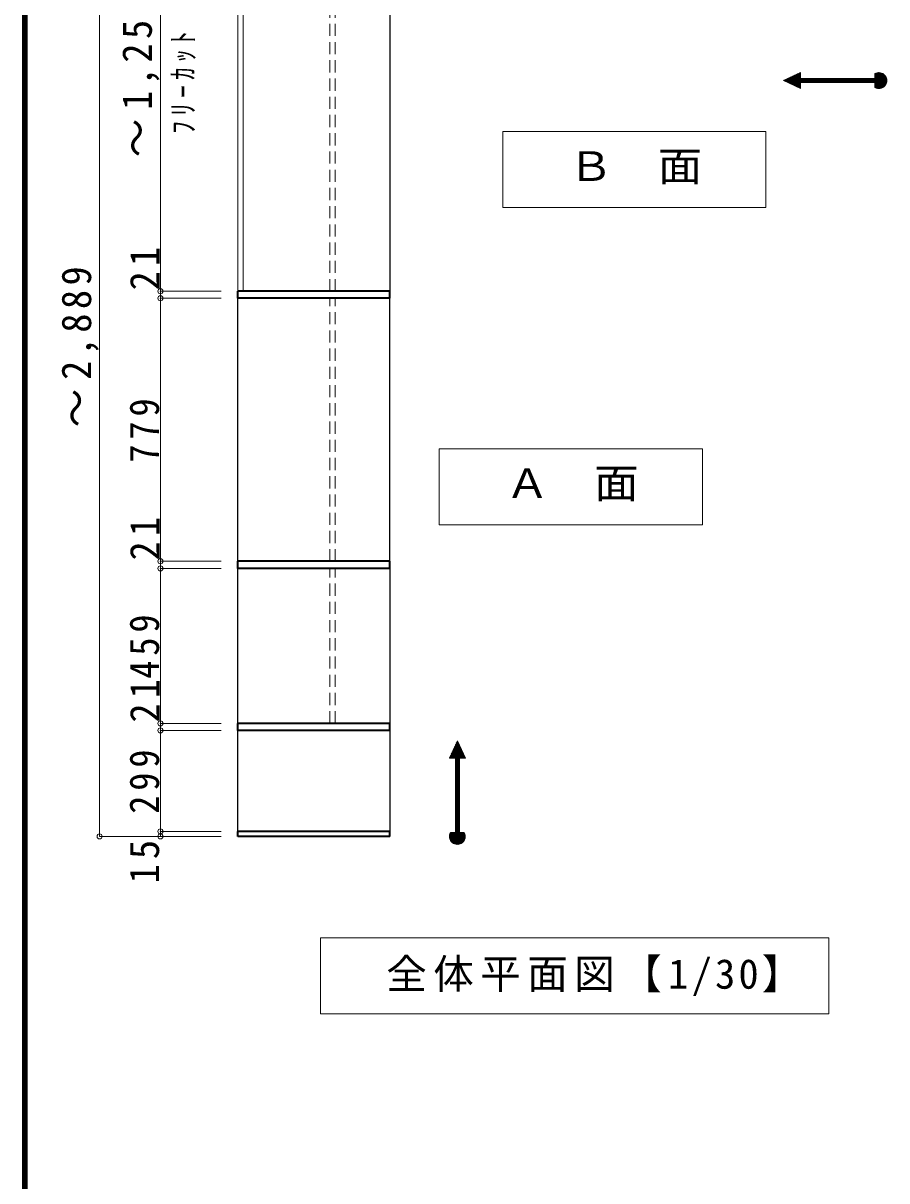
# Model space of a CAD drawing. Units: millimetres at full size, sheet at 1:20, with parts at other scales. Extents: x -3922 to 3878, y -2932 to 2722.
# Drawn here: x -3922 to -2216, y -1718 to 568 of the extents above; entities that cross this region are included whole.
import ezdxf
from ezdxf.enums import TextEntityAlignment as Align

# ---------------------------------------------------------------- set-up
doc = ezdxf.new("R2010")
doc.units = ezdxf.units.MM
doc.header["$LTSCALE"] = 20
doc.header["$PDMODE"] = 32
doc.header["$PDSIZE"] = 10
doc.linetypes.add('DASHED1', pattern=[1.8, 1.2, -0.6])
for name, color, linetype, lineweight in [('0-A_文字', 7, 'Continuous', 18), ('1-2', 2, 'Continuous', 35), ('1-3', 3, 'Continuous', 25), ('1-6', 4, 'DASHED1', 9), ('1-7', 7, 'Continuous', 18), ('1-A', 7, 'Continuous', 18), ('1-B', 7, 'Continuous', 9), ('F-1_枠', 6, 'Continuous', 40)]:
    doc.layers.add(name, color=color, linetype=linetype, lineweight=lineweight)
doc.styles.add('ＭＳ ゴシック', font='')
doc.styles.get('ＭＳ ゴシック').set_extended_font_data('MS Gothic')

msp = doc.modelspace()

# ---------------------------------------------------------------- linework, layer by layer
at = {"layer": '0-A_文字'}
for p, q in [((-2454.62, 353.61), (-2974.62, 353.61)), ((-2454.62, 353.61), (-2454.62, 203.61)), ((-2579.98, -272.74), (-3099.98, -272.74)), ((-2579.98, -272.74), (-2579.98, -422.74)), ((-2330.3, -1238.2), (-3334.62, -1238.2)), ((-2330.3, -1238.2), (-2330.3, -1388.2))]:
    msp.add_line(p, q, dxfattribs=at)
for points in [[(-2974.62, 353.61), (-2974.62, 203.61), (-2454.62, 203.61)], [(-3099.98, -272.74), (-3099.98, -422.74), (-2579.98, -422.74)], [(-3334.62, -1238.2), (-3334.62, -1388.2), (-2330.3, -1388.2)]]:
    msp.add_lwpolyline(points, dxfattribs=at)
at = {"layer": '1-2'}
for p, q in [((-3497.62, 24.47), (-3497.62, 38.47)), ((-3197.62, 38.47), (-3497.62, 38.47)), ((-3197.62, 24.47), (-3497.62, 24.47)), ((-3197.62, 24.47), (-3197.62, 38.47)), ((-3497.62, -508.87), (-3497.62, -494.87)), ((-3197.62, -494.87), (-3497.62, -494.87)), ((-3197.62, -508.87), (-3197.62, -494.87)), ((-3197.62, -508.87), (-3497.62, -508.87)), ((-3497.62, -828.87), (-3497.62, -814.87)), ((-3197.62, -814.87), (-3497.62, -814.87)), ((-3197.62, -828.87), (-3197.62, -814.87)), ((-3197.62, -828.87), (-3497.62, -828.87)), ((-3497.62, -1038.2), (-3497.62, -1028.2)), ((-3197.62, -1038.2), (-3497.62, -1038.2))]:
    msp.add_line(p, q, dxfattribs=at)
msp.add_lwpolyline([(-3197.62, -1038.2), (-3197.62, -1028.2), (-3497.62, -1028.2)], dxfattribs=at)
at = {"layer": '1-3'}
for p, q in [((-3197.62, 887.8), (-3197.62, 38.47)), ((-3497.62, -494.87), (-3497.62, 24.47)), ((-3197.62, -494.87), (-3197.62, 24.47)), ((-3497.62, -814.87), (-3497.62, -508.87)), ((-3197.62, -508.87), (-3197.62, -814.87)), ((-3497.62, -1028.2), (-3497.62, -828.87)), ((-3197.62, -828.87), (-3197.62, -1028.2))]:
    msp.add_line(p, q, dxfattribs=at)
at = {"layer": '1-6'}
for p, q in [((-3315.94, 38.47), (-3315.94, 877.8)), ((-3305.96, 38.47), (-3305.96, 877.8)), ((-3315.94, -494.87), (-3315.94, 24.47)), ((-3305.96, -494.87), (-3305.96, 24.47)), ((-3315.94, -814.87), (-3315.94, -508.87)), ((-3305.96, -814.87), (-3305.96, -508.87))]:
    msp.add_line(p, q, dxfattribs=at)
at = {"layer": '1-7'}
for p, q in [((-3497.62, 877.8), (-3497.62, 38.47)), ((-3487.62, 877.8), (-3487.62, 38.47)), ((-3497.62, 38.47), (-3487.62, 38.47))]:
    msp.add_line(p, q, dxfattribs=at)
at = {"layer": '1-A'}
for p, q in [((-2386.48, 470.21), (-2420.36, 454.47)), ((-2412.2, 458.26), (-2417.37, 453.08)), ((-2408.67, 459.9), (-2416.09, 452.48)), ((-2405.15, 461.53), (-2414.8, 451.88)), ((-2401.63, 463.17), (-2413.51, 451.29)), ((-2398.11, 464.8), (-2412.22, 450.69)), ((-2394.59, 466.44), (-2410.94, 450.09)), ((-2391.06, 468.08), (-2409.65, 449.49)), ((-2387.54, 469.71), (-2408.36, 448.89)), ((-2386.48, 468.89), (-2407.07, 448.3)), ((-2386.48, 467.01), (-2405.79, 447.7)), ((-2386.48, 465.12), (-2404.5, 447.1)), ((-2386.48, 463.23), (-2403.21, 446.5)), ((-2386.48, 461.35), (-2401.93, 445.9)), ((-2386.48, 459.46), (-2400.64, 445.3)), ((-2385.66, 458.4), (-2399.35, 444.71)), ((-2383.77, 458.4), (-2398.06, 444.11)), ((-2381.89, 458.4), (-2396.78, 443.51)), ((-2380, 458.4), (-2395.49, 442.91)), ((-2386.48, 458.4), (-2386.48, 470.21)), ((-2239.49, 458.4), (-2386.48, 458.4)), ((-2378.12, 458.4), (-2385.98, 450.54)), ((-2376.23, 458.4), (-2384.09, 450.54)), ((-2374.34, 458.4), (-2382.21, 450.54)), ((-2372.46, 458.4), (-2380.32, 450.54)), ((-2370.57, 458.4), (-2378.44, 450.54)), ((-2368.69, 458.4), (-2376.55, 450.54)), ((-2366.8, 458.4), (-2374.66, 450.54)), ((-2364.92, 458.4), (-2372.78, 450.54)), ((-2363.03, 458.4), (-2370.89, 450.54)), ((-2361.15, 458.4), (-2369.01, 450.54)), ((-2359.26, 458.4), (-2367.12, 450.54)), ((-2357.37, 458.4), (-2365.24, 450.54)), ((-2355.49, 458.4), (-2363.35, 450.54)), ((-2353.6, 458.4), (-2361.47, 450.54)), ((-2351.72, 458.4), (-2359.58, 450.54)), ((-2349.83, 458.4), (-2357.69, 450.54)), ((-2347.95, 458.4), (-2355.81, 450.54)), ((-2346.06, 458.4), (-2353.92, 450.54)), ((-2344.17, 458.4), (-2352.04, 450.54)), ((-2342.29, 458.4), (-2350.15, 450.54)), ((-2340.4, 458.4), (-2348.27, 450.54)), ((-2338.52, 458.4), (-2346.38, 450.54)), ((-2336.63, 458.4), (-2344.49, 450.54)), ((-2334.75, 458.4), (-2342.61, 450.54)), ((-2332.86, 458.4), (-2340.72, 450.54)), ((-2330.98, 458.4), (-2338.84, 450.54)), ((-2329.09, 458.4), (-2336.95, 450.54)), ((-2327.2, 458.4), (-2335.07, 450.54)), ((-2325.32, 458.4), (-2333.18, 450.54)), ((-2323.43, 458.4), (-2331.3, 450.54)), ((-2321.55, 458.4), (-2329.41, 450.54)), ((-2319.66, 458.4), (-2327.52, 450.54)), ((-2317.78, 458.4), (-2325.64, 450.54)), ((-2315.89, 458.4), (-2323.75, 450.54)), ((-2314, 458.4), (-2321.87, 450.54)), ((-2312.12, 458.4), (-2319.98, 450.54)), ((-2310.23, 458.4), (-2318.1, 450.54)), ((-2308.35, 458.4), (-2316.21, 450.54)), ((-2306.46, 458.4), (-2314.32, 450.54)), ((-2304.58, 458.4), (-2312.44, 450.54)), ((-2302.69, 458.4), (-2310.55, 450.54)), ((-2300.81, 458.4), (-2308.67, 450.54)), ((-2298.92, 458.4), (-2306.78, 450.54)), ((-2297.03, 458.4), (-2304.9, 450.54)), ((-2295.15, 458.4), (-2303.01, 450.54)), ((-2293.26, 458.4), (-2301.13, 450.54)), ((-2291.38, 458.4), (-2299.24, 450.54)), ((-2289.49, 458.4), (-2297.35, 450.54)), ((-2287.61, 458.4), (-2295.47, 450.54)), ((-2285.72, 458.4), (-2293.58, 450.54)), ((-2283.83, 458.4), (-2291.7, 450.54)), ((-2281.95, 458.4), (-2289.81, 450.54)), ((-2280.06, 458.4), (-2287.93, 450.54)), ((-2278.18, 458.4), (-2286.04, 450.54)), ((-2276.29, 458.4), (-2284.15, 450.54)), ((-2274.41, 458.4), (-2282.27, 450.54)), ((-2272.52, 458.4), (-2280.38, 450.54)), ((-2270.64, 458.4), (-2278.5, 450.54)), ((-2268.75, 458.4), (-2276.61, 450.54)), ((-2266.86, 458.4), (-2274.73, 450.54)), ((-2264.98, 458.4), (-2272.84, 450.54)), ((-2263.09, 458.4), (-2270.96, 450.54)), ((-2261.21, 458.4), (-2269.07, 450.54)), ((-2259.32, 458.4), (-2267.18, 450.54)), ((-2257.44, 458.4), (-2265.3, 450.54)), ((-2255.55, 458.4), (-2263.41, 450.54)), ((-2253.67, 458.4), (-2261.53, 450.54)), ((-2251.78, 458.4), (-2259.64, 450.54)), ((-2249.89, 458.4), (-2257.76, 450.54)), ((-2248.01, 458.4), (-2255.87, 450.54)), ((-2246.12, 458.4), (-2253.99, 450.54)), ((-2244.24, 458.4), (-2252.1, 450.54)), ((-2242.35, 458.4), (-2250.21, 450.54)), ((-2240.47, 458.4), (-2248.33, 450.54)), ((-2227.36, 469.62), (-2246.44, 450.54)), ((-2225.94, 469.15), (-2244.56, 450.54)), ((-2224.63, 468.57), (-2242.67, 450.54)), ((-2223.42, 467.9), (-2240.79, 450.54)), ((-2232.45, 470.19), (-2239.49, 463.15)), ((-2230.58, 470.17), (-2239.49, 461.26)), ((-2228.89, 469.97), (-2239.49, 459.37)), ((-2234.6, 469.92), (-2239.49, 465.03)), ((-2237.23, 469.17), (-2239.49, 466.92)), ((-2239.49, 458.4), (-2239.49, 468.1)), ((-2222.29, 467.15), (-2239.49, 449.95)), ((-2221.24, 466.31), (-2239.49, 448.06)), ((-2220.28, 465.38), (-2239.49, 446.18)), ((-2219.4, 464.38), (-2239.49, 444.29)), ((-2218.59, 463.3), (-2239.49, 442.4)), ((-2217.87, 462.14), (-2239.29, 440.72)), ((-2217.24, 460.88), (-2238.03, 440.09)), ((-2216.71, 459.52), (-2236.68, 439.56)), ((-2216.29, 458.06), (-2235.21, 439.14)), ((-2386.48, 438.73), (-2420.36, 454.47)), ((-2419.24, 454.99), (-2419.95, 454.28)), ((-2415.72, 456.62), (-2418.66, 453.68)), ((-2386.48, 450.03), (-2394.2, 442.31)), ((-2386.48, 448.15), (-2392.91, 441.72)), ((-2386.48, 446.26), (-2391.63, 441.12)), ((-2386.48, 444.38), (-2390.34, 440.52)), ((-2386.48, 442.49), (-2389.05, 439.92)), ((-2386.48, 440.61), (-2387.76, 439.32)), ((-2386.48, 450.54), (-2386.48, 438.73)), ((-2216.01, 456.46), (-2233.61, 438.85)), ((-2215.88, 454.7), (-2231.85, 438.73)), ((-2215.98, 452.72), (-2229.87, 438.82)), ((-2216.41, 450.39), (-2227.55, 439.26)), ((-2217.59, 447.34), (-2224.49, 440.43)), ((-3080.03, -883.34), (-3064.29, -849.46)), ((-3079.53, -882.28), (-3058.71, -861.46)), ((-3078.71, -883.34), (-3058.11, -862.74)), ((-3077.9, -878.75), (-3059.31, -860.17)), ((-3076.82, -883.34), (-3057.52, -864.03)), ((-3076.26, -875.23), (-3059.91, -858.88)), ((-3074.94, -883.34), (-3056.92, -865.32)), ((-3074.62, -871.71), (-3060.51, -857.59)), ((-3073.05, -883.34), (-3056.32, -866.61)), ((-3072.99, -868.19), (-3061.1, -856.31)), ((-3071.35, -864.67), (-3061.7, -855.02)), ((-3071.17, -883.34), (-3055.72, -867.89)), ((-3069.71, -861.14), (-3062.3, -853.73)), ((-3068.08, -857.62), (-3062.9, -852.44)), ((-3066.44, -854.1), (-3063.5, -851.16)), ((-3064.81, -850.58), (-3064.1, -849.87)), ((-3048.54, -883.34), (-3064.29, -849.46)), ((-3068.22, -883.34), (-3080.03, -883.34)), ((-3069.28, -883.34), (-3055.12, -869.18)), ((-3068.22, -884.16), (-3054.52, -870.47)), ((-3068.22, -886.05), (-3053.93, -871.76)), ((-3068.22, -887.93), (-3053.33, -873.04)), ((-3068.22, -889.82), (-3052.73, -874.33)), ((-3068.22, -1030.33), (-3068.22, -883.34)), ((-3068.22, -891.7), (-3060.35, -883.84)), ((-3068.22, -893.59), (-3060.35, -885.73)), ((-3068.22, -895.47), (-3060.35, -887.61)), ((-3068.22, -897.36), (-3060.35, -889.5)), ((-3068.22, -899.25), (-3060.35, -891.38)), ((-3060.35, -883.34), (-3048.54, -883.34)), ((-3059.85, -883.34), (-3052.13, -875.62)), ((-3057.97, -883.34), (-3051.53, -876.91)), ((-3056.08, -883.34), (-3050.94, -878.19)), ((-3054.2, -883.34), (-3050.34, -879.48)), ((-3052.31, -883.34), (-3049.74, -880.77)), ((-3050.43, -883.34), (-3049.14, -882.06)), ((-3068.22, -901.13), (-3060.35, -893.27)), ((-3068.22, -903.02), (-3060.35, -895.15)), ((-3068.22, -904.9), (-3060.35, -897.04)), ((-3068.22, -906.79), (-3060.35, -898.93)), ((-3068.22, -908.67), (-3060.35, -900.81)), ((-3068.22, -910.56), (-3060.35, -902.7)), ((-3068.22, -912.44), (-3060.35, -904.58)), ((-3068.22, -914.33), (-3060.35, -906.47)), ((-3068.22, -916.22), (-3060.35, -908.35)), ((-3068.22, -918.1), (-3060.35, -910.24)), ((-3068.22, -919.99), (-3060.35, -912.12)), ((-3068.22, -921.87), (-3060.35, -914.01)), ((-3068.22, -923.76), (-3060.35, -915.9)), ((-3068.22, -925.64), (-3060.35, -917.78)), ((-3068.22, -927.53), (-3060.35, -919.67)), ((-3068.22, -929.42), (-3060.35, -921.55)), ((-3068.22, -931.3), (-3060.35, -923.44)), ((-3068.22, -933.19), (-3060.35, -925.32)), ((-3068.22, -935.07), (-3060.35, -927.21)), ((-3068.22, -936.96), (-3060.35, -929.09)), ((-3068.22, -938.84), (-3060.35, -930.98)), ((-3068.22, -940.73), (-3060.35, -932.87)), ((-3068.22, -942.61), (-3060.35, -934.75)), ((-3068.22, -944.5), (-3060.35, -936.64)), ((-3068.22, -946.39), (-3060.35, -938.52)), ((-3068.22, -948.27), (-3060.35, -940.41)), ((-3068.22, -950.16), (-3060.35, -942.29)), ((-3068.22, -952.04), (-3060.35, -944.18)), ((-3068.22, -953.93), (-3060.35, -946.07)), ((-3068.22, -955.81), (-3060.35, -947.95)), ((-3068.22, -957.7), (-3060.35, -949.84)), ((-3068.22, -959.58), (-3060.35, -951.72)), ((-3068.22, -961.47), (-3060.35, -953.61)), ((-3068.22, -963.36), (-3060.35, -955.49)), ((-3068.22, -965.24), (-3060.35, -957.38)), ((-3068.22, -967.13), (-3060.35, -959.26)), ((-3068.22, -969.01), (-3060.35, -961.15)), ((-3068.22, -970.9), (-3060.35, -963.04)), ((-3068.22, -972.78), (-3060.35, -964.92)), ((-3068.22, -974.67), (-3060.35, -966.81)), ((-3068.22, -976.56), (-3060.35, -968.69)), ((-3068.22, -978.44), (-3060.35, -970.58)), ((-3068.22, -980.33), (-3060.35, -972.46)), ((-3068.22, -982.21), (-3060.35, -974.35)), ((-3068.22, -984.1), (-3060.35, -976.24)), ((-3068.22, -985.98), (-3060.35, -978.12)), ((-3068.22, -987.87), (-3060.35, -980.01)), ((-3068.22, -989.75), (-3060.35, -981.89)), ((-3068.22, -991.64), (-3060.35, -983.78)), ((-3068.22, -993.53), (-3060.35, -985.66)), ((-3068.22, -995.41), (-3060.35, -987.55)), ((-3068.22, -997.3), (-3060.35, -989.43)), ((-3068.22, -999.18), (-3060.35, -991.32)), ((-3068.22, -1001.07), (-3060.35, -993.21)), ((-3068.22, -1002.95), (-3060.35, -995.09)), ((-3068.22, -1004.84), (-3060.35, -996.98)), ((-3068.22, -1006.73), (-3060.35, -998.86)), ((-3068.22, -1008.61), (-3060.35, -1000.75)), ((-3068.22, -1010.5), (-3060.35, -1002.63)), ((-3068.22, -1012.38), (-3060.35, -1004.52)), ((-3079.44, -1042.46), (-3060.35, -1023.38)), ((-3078.97, -1043.87), (-3060.35, -1025.26)), ((-3078.39, -1045.18), (-3060.35, -1027.15)), ((-3068.22, -1014.27), (-3060.35, -1006.41)), ((-3068.22, -1016.15), (-3060.35, -1008.29)), ((-3068.22, -1018.04), (-3060.35, -1010.18)), ((-3068.22, -1019.92), (-3060.35, -1012.06)), ((-3068.22, -1021.81), (-3060.35, -1013.95)), ((-3068.22, -1023.7), (-3060.35, -1015.83)), ((-3068.22, -1025.58), (-3060.35, -1017.72)), ((-3068.22, -1027.47), (-3060.35, -1019.6)), ((-3068.22, -1029.35), (-3060.35, -1021.49)), ((-3080, -1037.37), (-3072.96, -1030.33)), ((-3079.99, -1039.24), (-3071.08, -1030.33)), ((-3079.79, -1040.92), (-3069.19, -1030.33)), ((-3079.74, -1035.22), (-3074.85, -1030.33)), ((-3078.99, -1032.58), (-3076.74, -1030.33)), ((-3068.22, -1030.33), (-3077.92, -1030.33)), ((-3077.72, -1046.4), (-3060.35, -1029.03)), ((-3076.96, -1047.53), (-3059.77, -1030.33)), ((-3076.12, -1048.57), (-3057.88, -1030.33)), ((-3075.2, -1049.54), (-3055.99, -1030.33)), ((-3074.2, -1050.42), (-3054.11, -1030.33)), ((-3073.12, -1051.23), (-3052.22, -1030.33)), ((-3071.95, -1051.95), (-3050.54, -1030.53)), ((-3070.7, -1052.58), (-3049.91, -1031.79)), ((-3069.34, -1053.11), (-3049.38, -1033.14)), ((-3067.88, -1053.53), (-3048.96, -1034.61)), ((-3066.28, -1053.81), (-3048.67, -1036.21)), ((-3064.52, -1053.94), (-3048.55, -1037.97)), ((-3062.54, -1053.84), (-3048.64, -1039.95)), ((-3060.21, -1053.4), (-3049.08, -1042.27)), ((-3057.16, -1052.23), (-3050.25, -1045.33))]:
    msp.add_line(p, q, dxfattribs=at)
for points in [[(-2239.49, 440.84), (-2239.49, 450.54), (-2386.48, 450.54)], [(-3050.65, -1030.33), (-3060.35, -1030.33), (-3060.35, -883.34)]]:
    msp.add_lwpolyline(points, dxfattribs=at)
for centre, start, end in [((-2231.62, 454.47), 240, 120), ((-3064.29, -1038.2), 150, 30)]:
    msp.add_arc(centre, 15.74, start, end, dxfattribs=at)
at = {"layer": '1-B', "color": 4}
for p, q in [((-3770.95, -1038.2), (-3770.95, 887.8)), ((-3650.95, 877.8), (-3650.95, 38.47)), ((-3650.95, 38.47), (-3650.95, 24.47)), ((-3650.95, 38.47), (-3530.95, 38.47)), ((-3650.95, 24.47), (-3650.95, -494.87)), ((-3650.95, 24.47), (-3530.95, 24.47)), ((-3650.95, -494.87), (-3650.95, -508.87)), ((-3650.95, -494.87), (-3530.95, -494.87)), ((-3650.95, -508.87), (-3650.95, -814.87)), ((-3650.95, -508.87), (-3530.95, -508.87)), ((-3650.95, -814.87), (-3650.95, -828.87)), ((-3650.95, -814.87), (-3530.95, -814.87)), ((-3650.95, -828.87), (-3650.95, -1028.2)), ((-3650.95, -828.87), (-3530.95, -828.87)), ((-3650.95, -1028.2), (-3650.95, -1038.2)), ((-3650.95, -1028.2), (-3530.95, -1028.2)), ((-3770.95, -1038.2), (-3530.95, -1038.2))]:
    msp.add_line(p, q, dxfattribs=at)
at = {"layer": '1-B'}
for p in [(-3650.95, 38.47), (-3650.95, 24.47), (-3650.95, -494.87), (-3650.95, -508.87), (-3650.95, -814.87), (-3650.95, -828.87), (-3650.95, -1028.2), (-3770.95, -1038.2), (-3650.95, -1038.2)]:
    msp.add_point(p, dxfattribs=at)
at = {"layer": 'F-1_枠'}
for p, q in [((-3922.03, 2722.29), (-3922.03, -2864.37)), ((-3918.7, 2722.29), (-3918.7, -2864.37)), ((-3915.36, 2722.29), (-3915.36, -2864.37))]:
    msp.add_line(p, q, dxfattribs=at)

# ---------------------------------------------------------------- texts
at = {"layer": '0-A_文字', "style": 'ＭＳ ゴシック', "width": 1.1}
for s, p in [('Ｂ\u3000面', (-2844.62, 238.61)), ('Ａ\u3000面', (-2969.98, -387.74))]:
    msp.add_text(s, height=58.65, dxfattribs=at).set_placement(p, align=Align.BOTTOM_LEFT)
at = {"layer": '0-A_文字', "insert": (-3204.62, -1353.2), "char_height": 58.65, "attachment_point": 7, "style": 'ＭＳ ゴシック'}
msp.add_mtext('\\T1.16;全体平面図【1/30】', dxfattribs=at)
at = {"layer": '1-A', "insert": (-3580.95, 348.97), "char_height": 43.99, "attachment_point": 7, "rotation": 90, "style": 'ＭＳ ゴシック'}
msp.add_mtext('\\T1.39;\\W0.85;ﾌﾘｰｶｯﾄ', dxfattribs=at)
at = {"layer": '1-B', "char_height": 58.65, "attachment_point": 7, "rotation": 90, "style": 'ＭＳ ゴシック'}
for s, insert in [('\\T1.23;\\W0.95;～1,259', (-3652.62, 303.13)), ('\\T1.27;\\W0.95;21', (-3652.62, 39.95)), ('\\T1.23;\\W0.95;～2,889', (-3772.62, -230.2)), ('\\T1.27;\\W0.9;779', (-3652.62, -300.2)), ('\\T1.27;\\W0.95;21', (-3652.62, -493.39)), ('\\T1.27;\\W0.9;459', (-3652.62, -726.87)), ('\\T1.27;\\W0.95;21', (-3652.62, -813.39)), ('\\T1.27;\\W0.9;299', (-3652.62, -993.53)), ('\\T1.27;\\W0.95;15', (-3652.62, -1131.13))]:
    msp.add_mtext(s, dxfattribs=dict(at, insert=insert))

doc.saveas('drawing.dxf')
